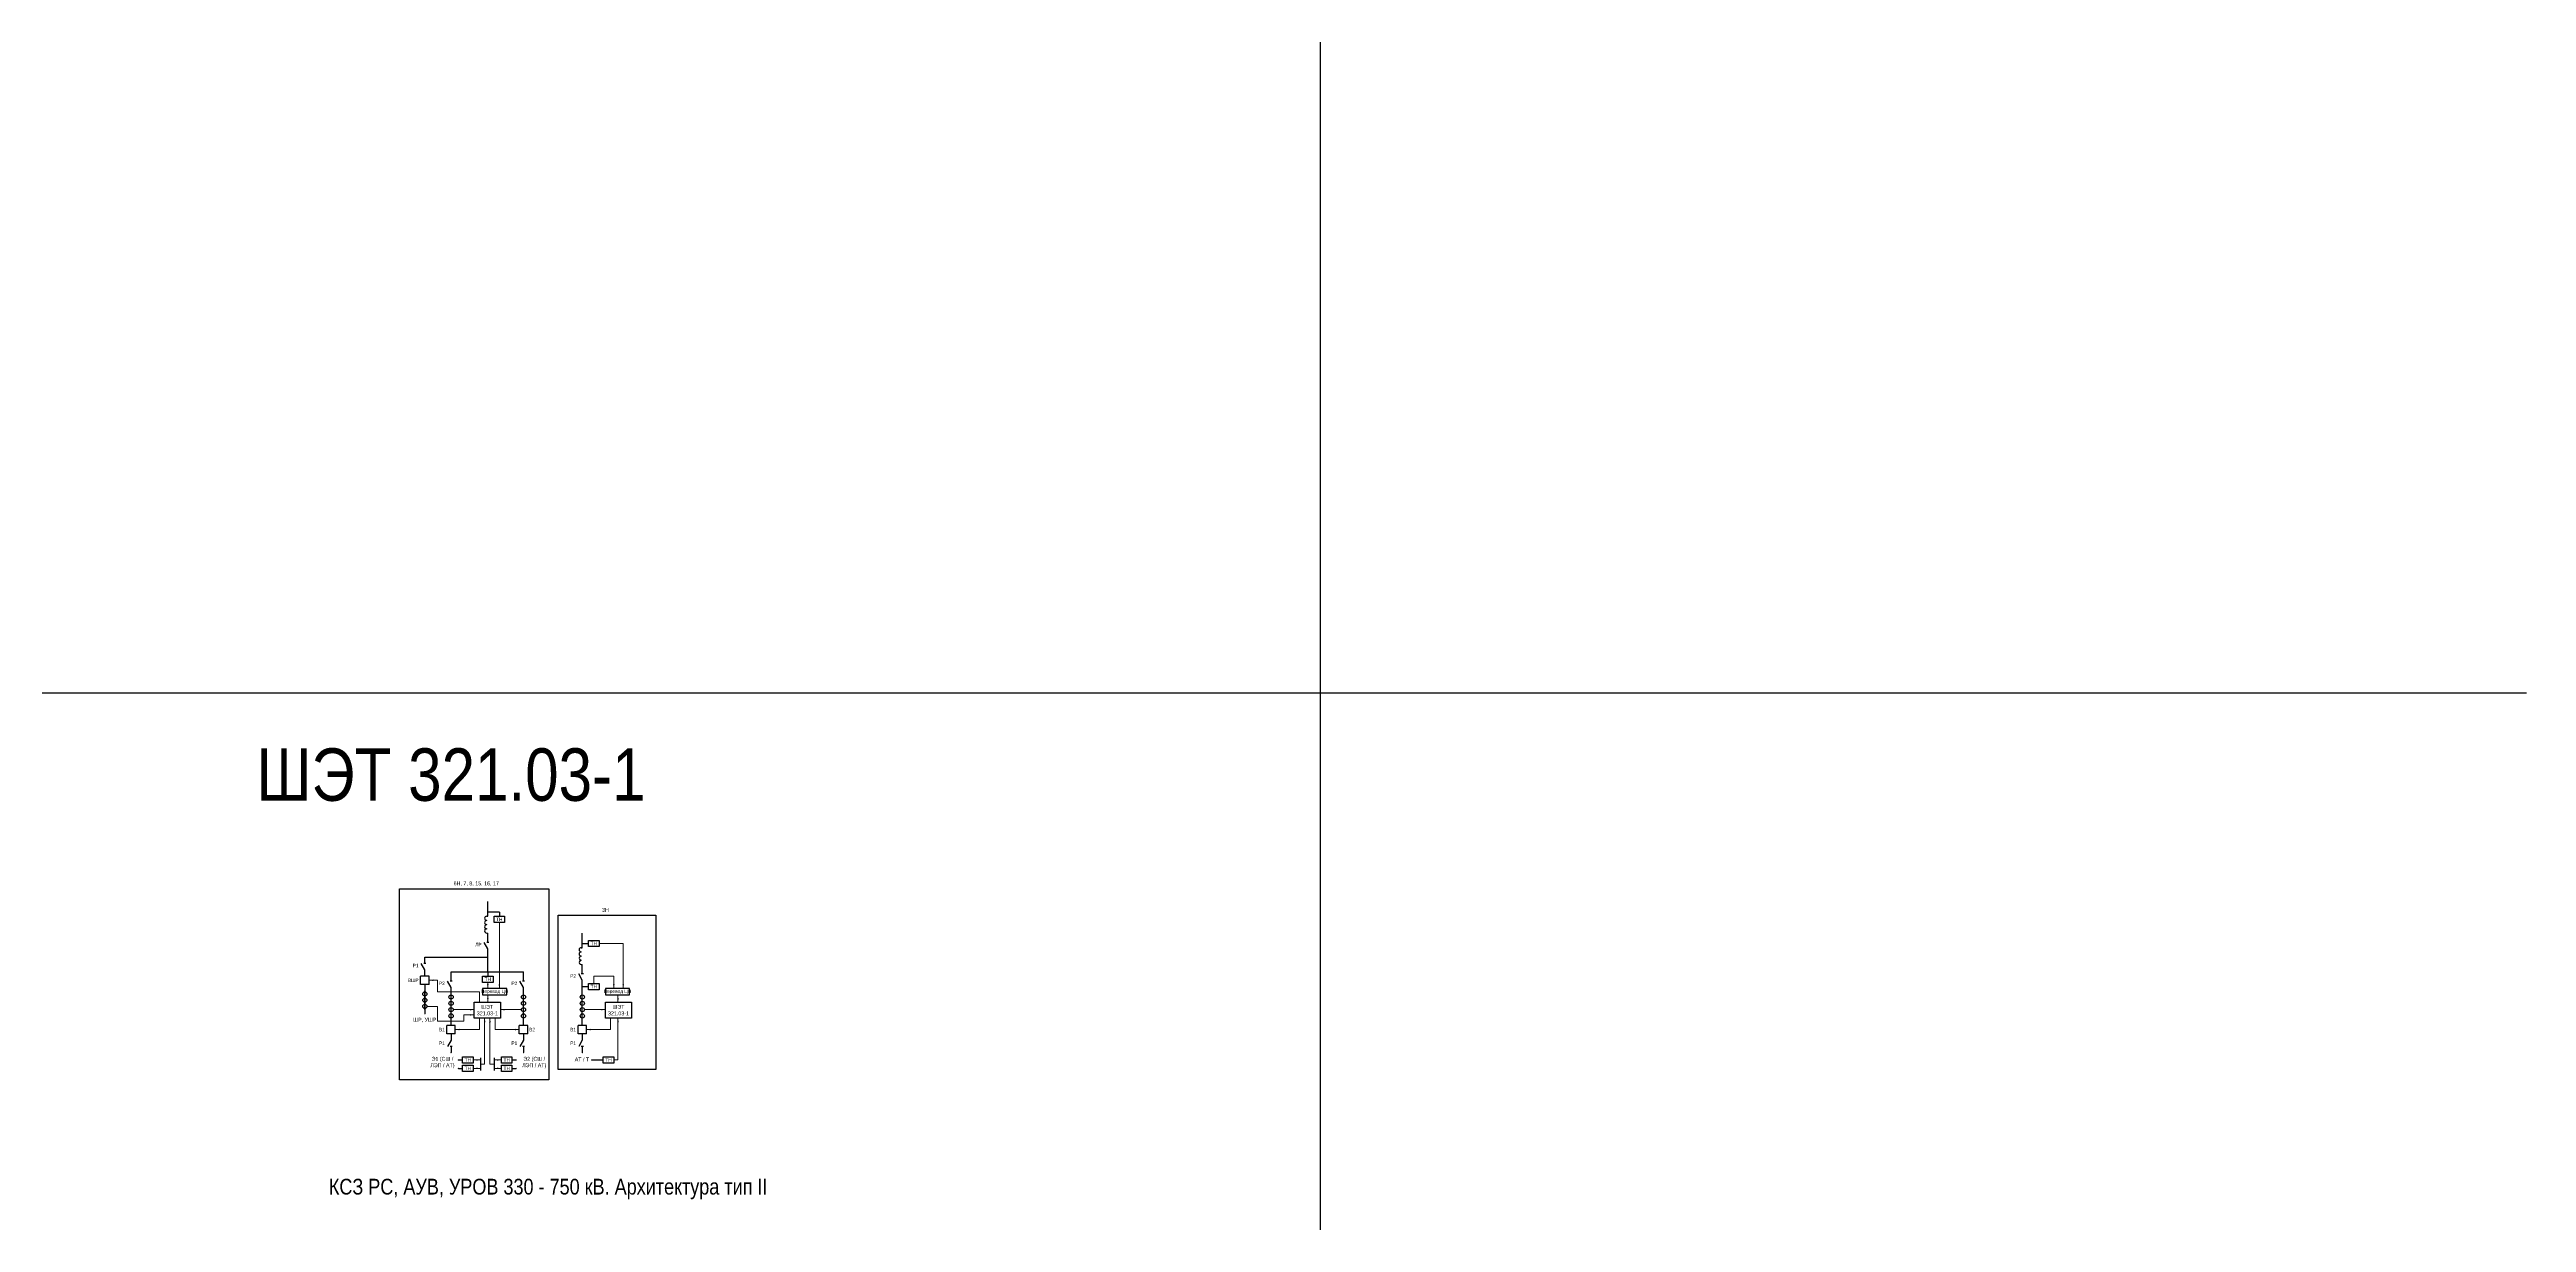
# Model space of a CAD drawing. Header units: millimetres. Extents: x -14593 to 14732, y -17400 to 5232.
# Drawn here: x 4914 to 7274, y -14093 to -12975 of the extents above; entities that cross this region are included whole.
import ezdxf
from ezdxf.enums import TextEntityAlignment as Align

# ---------------------------------------------------------------- set-up
doc = ezdxf.new("R2010")
doc.units = ezdxf.units.MM
doc.layers.add('Основная', color=7, linetype='Continuous', lineweight=30)
doc.layers.add('Тонкая', color=7, linetype='Continuous', lineweight=18)
doc.styles.add('Narrow', font='ARIALN.TTF')
doc.styles.add('Вывод', font='tahoma.ttf', dxfattribs={"height": 2.5})
doc.styles.add('Компонент', font='ARIALN.TTF', dxfattribs={"height": 3.5})

# ---------------------------------------------------------------- blocks, each defined once
blk = doc.blocks.new('*U80')
at = {"color": 0, "linetype": 'ByBlock'}
for p, q in [((0, 0), (-8, 0)), ((-8, -8), (-8, 0)), ((0, -8), (0, 0)), ((0, -8), (-8, -8))]:
    blk.add_line(p, q, dxfattribs=at)
at = {"layer": 'Основная', "style": 'Компонент'}
blk.add_attdef('ОУ', text='', height=3.5, dxfattribs=at).set_placement((-15, -3), align=Align.MIDDLE_CENTER)
blk = doc.blocks.new('*U18')
at = {"color": 0, "linetype": 'ByBlock'}
blk.add_line((0, 0), (6, 3.4), dxfattribs=at)
blk = doc.blocks.new('*U10')
at = {"color": 0}
blk.add_line((0, -1), (0, 1), dxfattribs=at)
blk = doc.blocks.new('*U79')
at = {"color": 0, "linetype": 'ByBlock'}
for p, q in [((0, 3), (0, 9)), ((0, -9), (0, -3))]:
    blk.add_line(p, q, dxfattribs=at)
at = {"color": 0, "linetype": 'ByBlock', "ltscale": 0.25, "rotation": 89.99999999999999}
for name, p in [('*U18', (0, -3)), ('*U10', (0, 3))]:
    blk.add_blockref(name, p, dxfattribs=at)
at = {"layer": 'Основная'}
for tag, height, style, p in [('ОУ', 3.5, 'Компонент', (-12, 0)), ('В1', 2.5, 'Вывод', (2, 7)), ('В2', 2.5, 'Вывод', (2, -7))]:
    blk.add_attdef(tag, text='', height=height, dxfattribs=dict(at, style=style)).set_placement(p, align=Align.MIDDLE_CENTER)
blk = doc.blocks.new('*U81')
at = {"color": 0, "linetype": 'ByBlock'}
for p, q in [((0, 9), (0, 3)), ((0, -3), (0, -9))]:
    blk.add_line(p, q, dxfattribs=at)
at = {"color": 0, "linetype": 'ByBlock', "ltscale": 0.25, "xscale": -1, "rotation": 90}
for name, p in [('*U18', (0, 3)), ('*U10', (0, -3))]:
    blk.add_blockref(name, p, dxfattribs=at)
at = {"layer": 'Основная'}
for tag, height, style, p in [('ОУ', 3.5, 'Компонент', (-12, 0)), ('В2', 2.5, 'Вывод', (2, 7)), ('В1', 2.5, 'Вывод', (2, -7))]:
    blk.add_attdef(tag, text='', height=height, dxfattribs=dict(at, style=style)).set_placement(p, align=Align.MIDDLE_CENTER)
blk = doc.blocks.new('*U86')
at = {"linetype": 'ByBlock'}
blk.add_circle((0, 0), 2, dxfattribs=at)
at = {"layer": 'Основная', "color": 0, "linetype": 'ByBlock', "lineweight": -2}
blk.add_line((0, -3), (0, 3), dxfattribs=at)
at = {"layer": 'Основная', "linetype": 'ByBlock', "style": 'Компонент'}
blk.add_attdef('ОУ', text='', height=3.5, dxfattribs=at).set_placement((-6, 0), align=Align.MIDDLE_CENTER)
blk = doc.blocks.new('*U83')
at = {"ltscale": 0.25}
for p, q in [((0, 8), (1, 8)), ((0, -8), (1, -8))]:
    blk.add_line(p, q, dxfattribs=at)
for centre, major_axis, start_param, end_param in [((0, -2), (-2, 0), 4.712389, 7.853982), ((0, 6), (0, -2), 3.141593, 6.283185), ((0, 2), (0, -2), 3.141593, 6.283185), ((0, -6), (-2, 0), 4.712389, 7.853982)]:
    blk.add_ellipse(centre, major_axis=major_axis, ratio=1, start_param=start_param, end_param=end_param, dxfattribs=at)
at = {"layer": 'Основная'}
for tag, height, style, p in [('ОУ', 3.5, 'Компонент', (-6, 0)), ('В1', 2.5, 'Вывод', (5, 6)), ('В2', 2.5, 'Вывод', (5, -6))]:
    blk.add_attdef(tag, text='', height=height, dxfattribs=dict(at, style=style)).set_placement(p, align=Align.MIDDLE_CENTER)

msp = doc.modelspace()

# ---------------------------------------------------------------- linework, layer by layer
at = {"layer": 'Основная'}
for points in [[(6125, 1546), (6125, -16118)], [(1014, -13588), (7274, -13588)], [(5332, -13801), (5332, -13787)], [(5343, -13797), (5332, -13797)], [(5343, -13797), (5343, -13801)], [(5332, -13820), (5332, -13817)], [(5422, -13831), (5422, -13817)], [(5272, -13840), (5332, -13840)], [(5332, -13854), (5332, -13838)], [(5422, -13827), (5428, -13827)], [(5422, -13850), (5422, -13847)], [(5272, -13866), (5272, -13894)], [(5297, -13857), (5297, -13854)], [(5297, -13854), (5366, -13854)], [(5332, -13854), (5332, -13858)], [(5366, -13857), (5366, -13854)], [(5422, -13868), (5428, -13868)], [(5422, -13875), (5422, -13868)], [(5297, -13905), (5297, -13899)], [(5366, -13905), (5366, -13899)], [(5422, -13905), (5422, -13899)], [(5304, -13938), (5308, -13938)], [(5325, -13936), (5325, -13948)], [(5338, -13936), (5338, -13948)], [(5355, -13938), (5359, -13938)], [(5431, -13938), (5442, -13938)], [(5304, -13946), (5308, -13946)], [(5355, -13946), (5359, -13946)]]:
    msp.add_lwpolyline(points, dxfattribs=at)
at = {"layer": 'Основная', "color": 3}
for points in [[(5248, -13775), (5390, -13775), (5390, -13957), (5248, -13957)], [(5399, -13800), (5492, -13800), (5492, -13947), (5399, -13947)]]:
    msp.add_lwpolyline(points, close=True, dxfattribs=at)
at = {"layer": 'Основная', "ltscale": 0.25, "const_width": 0.6}
for points in [[(5331.7, -13797, 1), (5332.3, -13797, 1)], [(5331.7, -13797, 1), (5332.3, -13797, 1)], [(5421.7, -13827, 1), (5422.3, -13827, 1)], [(5421.7, -13827, 1), (5422.3, -13827, 1)], [(5331.7, -13840, 1), (5332.3, -13840, 1)], [(5331.7, -13840, 1), (5332.3, -13840, 1)], [(5331.7, -13854, 1), (5332.3, -13854, 1)], [(5331.7, -13854, 1), (5332.3, -13854, 1)], [(5421.7, -13868, 1), (5422.3, -13868, 1)], [(5421.7, -13868, 1), (5422.3, -13868, 1)], [(5271.7, -13894, 1), (5272.3, -13894, 1)], [(5296.7, -13931, 1), (5297.3, -13931, 1)], [(5303.7, -13938, 1), (5304.3, -13938, 1)], [(5358.7, -13938, 1), (5359.3, -13938, 1)], [(5365.7, -13931, 1), (5366.3, -13931, 1)], [(5421.7, -13931, 1), (5422.3, -13931, 1)], [(5430.7, -13938, 1), (5431.3, -13938, 1)], [(5303.7, -13946, 1), (5304.3, -13946, 1)], [(5358.7, -13946, 1), (5359.3, -13946, 1)]]:
    msp.add_lwpolyline(points, format="xyb", close=True, dxfattribs=at)
at = {"layer": 'Основная'}
for points in [[(5338, -13801), (5348, -13801), (5348, -13807), (5338, -13807)], [(5428, -13824), (5438, -13824), (5438, -13830), (5428, -13830)], [(5327, -13858), (5337, -13858), (5337, -13864), (5327, -13864)], [(5327, -13876), (5350, -13876), (5350, -13870), (5327, -13870)], [(5428, -13865), (5438, -13865), (5438, -13871), (5428, -13871)], [(5444, -13876), (5467, -13876), (5467, -13870), (5444, -13870)], [(5319, -13883), (5344, -13883), (5344, -13898), (5319, -13898)], [(5444, -13883), (5469, -13883), (5469, -13898), (5444, -13898)], [(5308, -13935), (5318, -13935), (5318, -13941), (5308, -13941)], [(5308, -13943), (5318, -13943), (5318, -13949), (5308, -13949)], [(5345, -13935), (5355, -13935), (5355, -13941), (5345, -13941)], [(5345, -13943), (5355, -13943), (5355, -13949), (5345, -13949)], [(5442, -13935), (5452, -13935), (5452, -13941), (5442, -13941)]]:
    msp.add_lwpolyline(points, close=True, dxfattribs=at)
at = {"layer": 'Тонкая'}
for points in [[(5343, -13807), (5343, -13870)], [(5438, -13827), (5461, -13827)], [(5461, -13827), (5461, -13870)], [(5284, -13862), (5276, -13862)], [(5284, -13873), (5284, -13862)], [(5284, -13873), (5324, -13873)], [(5324, -13873), (5324, -13883)], [(5332, -13864), (5332, -13870)], [(5452, -13858), (5433, -13858)], [(5433, -13858), (5433, -13865)], [(5452, -13870), (5452, -13858)], [(5284, -13887), (5274, -13887)], [(5284, -13901), (5284, -13887)], [(5299, -13890), (5319, -13890)], [(5319, -13895), (5309, -13895)], [(5309, -13895), (5309, -13895), (5309, -13901)], [(5332, -13876), (5332, -13883)], [(5364, -13890), (5344, -13890)], [(5424, -13890), (5444, -13890)], [(5456, -13876), (5456, -13883)], [(5309, -13901), (5284, -13901)], [(5324, -13898), (5324, -13909), (5301, -13909)], [(5329, -13898), (5329, -13942)], [(5334, -13942), (5334, -13898)], [(5339, -13898), (5339, -13909), (5362, -13909)], [(5449, -13898), (5449, -13909), (5426, -13909)], [(5456, -13938), (5456, -13898)], [(5325, -13938), (5318, -13938)], [(5329, -13942), (5325, -13942)], [(5334, -13942), (5338, -13942)], [(5338, -13938), (5345, -13938)], [(5452, -13938), (5456, -13938)], [(5325, -13946), (5318, -13946)], [(5338, -13946), (5345, -13946)]]:
    msp.add_lwpolyline(points, dxfattribs=at)
at = {"layer": 'Тонкая', "ltscale": 0.3}
for points in [[(5276, -13862, 0, 1.5, 0), (5280, -13862, 0, 0, 0)], [(5332, -13870, 0, 1.5, 0), (5332, -13866, 0, 0, 0)], [(5343, -13870, 0, 1.5, 0), (5343, -13866, 0, 0, 0)], [(5452, -13870, 0, 1.5, 0), (5452, -13866, 0, 0, 0)], [(5461, -13870, 0, 1.5, 0), (5461, -13866, 0, 0, 0)], [(5319, -13890, 0, 1.5, 0), (5315, -13890, 0, 0, 0)], [(5319, -13895, 0, 1.5, 0), (5315, -13895, 0, 0, 0)], [(5329, -13898, 0, 1.5, 0), (5329, -13902, 0, 0, 0)], [(5332, -13883, 0, 1.5, 0), (5332, -13879, 0, 0, 0)], [(5334, -13898, 0, 1.5, 0), (5334, -13902, 0, 0, 0)], [(5344, -13890, 0, 1.5, 0), (5348, -13890, 0, 0, 0)], [(5444, -13890, 0, 1.5, 0), (5440, -13890, 0, 0, 0)], [(5456, -13883, 0, 1.5, 0), (5456, -13879, 0, 0, 0)], [(5456, -13898, 0, 1.5, 0), (5456, -13902, 0, 0, 0)], [(5301, -13909, 0, 1.5, 0), (5305, -13909, 0, 0, 0)], [(5362, -13909, 0, 1.5, 0), (5358, -13909, 0, 0, 0)], [(5426, -13909, 0, 1.5, 0), (5430, -13909, 0, 0, 0)], [(5325, -13938, 0, 1.5, 0), (5321, -13938, 0, 0, 0)], [(5338, -13938, 0, 1.5, 0), (5342, -13938, 0, 0, 0)], [(5325, -13946, 0, 1.5, 0), (5321, -13946, 0, 0, 0)], [(5338, -13946, 0, 1.5, 0), (5342, -13946, 0, 0, 0)]]:
    msp.add_lwpolyline(points, format="xyseb", dxfattribs=at)

# ---------------------------------------------------------------- block references
at = {"layer": 'Основная', "ltscale": 0.35}
for p in [(5331, -13809), (5421, -13839)]:
    msp.add_blockref('*U83', p, dxfattribs=at)
at = {"layer": 'Основная', "ltscale": 0.25}
for name, p in [('*U79', (5332, -13829)), ('*U79', (5272, -13849)), ('*U79', (5422, -13859)), ('*U80', (5276, -13858)), ('*U86', (5272, -13875)), ('*U79', (5297, -13866)), ('*U79', (5366, -13866)), ('*U86', (5272, -13881)), ('*U86', (5272, -13887)), ('*U86', (5297, -13878)), ('*U86', (5297, -13884)), ('*U86', (5297, -13890)), ('*U86', (5297, -13896)), ('*U86', (5366, -13878)), ('*U86', (5366, -13884)), ('*U86', (5366, -13890)), ('*U86', (5366, -13896)), ('*U86', (5422, -13878)), ('*U86', (5422, -13884)), ('*U86', (5422, -13890)), ('*U86', (5422, -13896)), ('*U80', (5301, -13905)), ('*U81', (5297, -13922)), ('*U80', (5370, -13905)), ('*U81', (5366, -13922)), ('*U80', (5426, -13905)), ('*U81', (5422, -13922))]:
    msp.add_blockref(name, p, dxfattribs=at)

# ---------------------------------------------------------------- texts
at = {"layer": 'Основная', "color": 2, "style": 'Narrow'}
msp.add_text('ШЭТ 321.03-1', height=50, dxfattribs=at).set_placement((5111.5, -13691))
at = {"layer": 'Основная', "style": 'Narrow'}
for s, p in [('ЛР', (5326, -13828)), ('Р1', (5266, -13848)), ('ВШР', (5266, -13862)), ('Р2', (5291, -13865)), ('Р2', (5360, -13865)), ('Р2', (5416, -13858)), ('В1', (5291, -13909)), ('Р1', (5291, -13922)), ('Р1', (5360, -13922)), ('В2', (5377, -13909)), ('В1', (5416, -13909)), ('Р1', (5416, -13922))]:
    msp.add_text(s, height=3.3, dxfattribs=at).set_placement(p, align=Align.MIDDLE_RIGHT)
at = {"layer": 'Основная', "color": 3, "char_height": 3.7, "attachment_point": 5, "style": 'Narrow'}
for s, insert, width in [('6Н, 7, 8, 15, 16, 17', (5321, -13770), 60), ('3Н', (5444, -13795), 45)]:
    msp.add_mtext(s, dxfattribs=dict(at, insert=insert, width=width))
at = {"layer": 'Основная', "attachment_point": 5, "style": 'Narrow'}
for s, insert, char_height, width in [('ТН', (5343, -13804), 3.3, 10), ('ТН', (5433, -13827), 3.3, 10), ('Перевод ЦН', (5338.5, -13873), 3.3, 23), ('ТН', (5332, -13861), 3.3, 10), ('ТН', (5433, -13868), 3.3, 10), ('Перевод ЦН', (5455.5, -13873), 3.3, 23), ('ШЭТ 321.03-1', (5331.5, -13890.5), 3.7, 25), ('ШЭТ 321.03-1', (5456.5, -13890.5), 3.7, 25), ('ШР, УШР', (5272, -13900), 3.7, 26.5), ('Э1 (СШ / ЛЭП / АТ)', (5288.8, -13940.5), 3.7, 26.5), ('ТН', (5313, -13938), 3.3, 10), ('ТН', (5313, -13946), 3.3, 10), ('ТН', (5350, -13938), 3.3, 10), ('ТН', (5350, -13946), 3.3, 10), ('Э2 (СШ / ЛЭП / АТ)', (5376.2, -13940.5), 3.7, 26.5), (' АТ / Т', (5421, -13937.5), 3.7, 12.75), ('ТН', (5447, -13938), 3.3, 10), ('КСЗ РС, АУВ, УРОВ 330 - 750 кВ. Архитектура тип II', (5389.5, -14061), 15, 793)]:
    msp.add_mtext(s, dxfattribs=dict(at, insert=insert, char_height=char_height, width=width))

doc.saveas('drawing.dxf')
